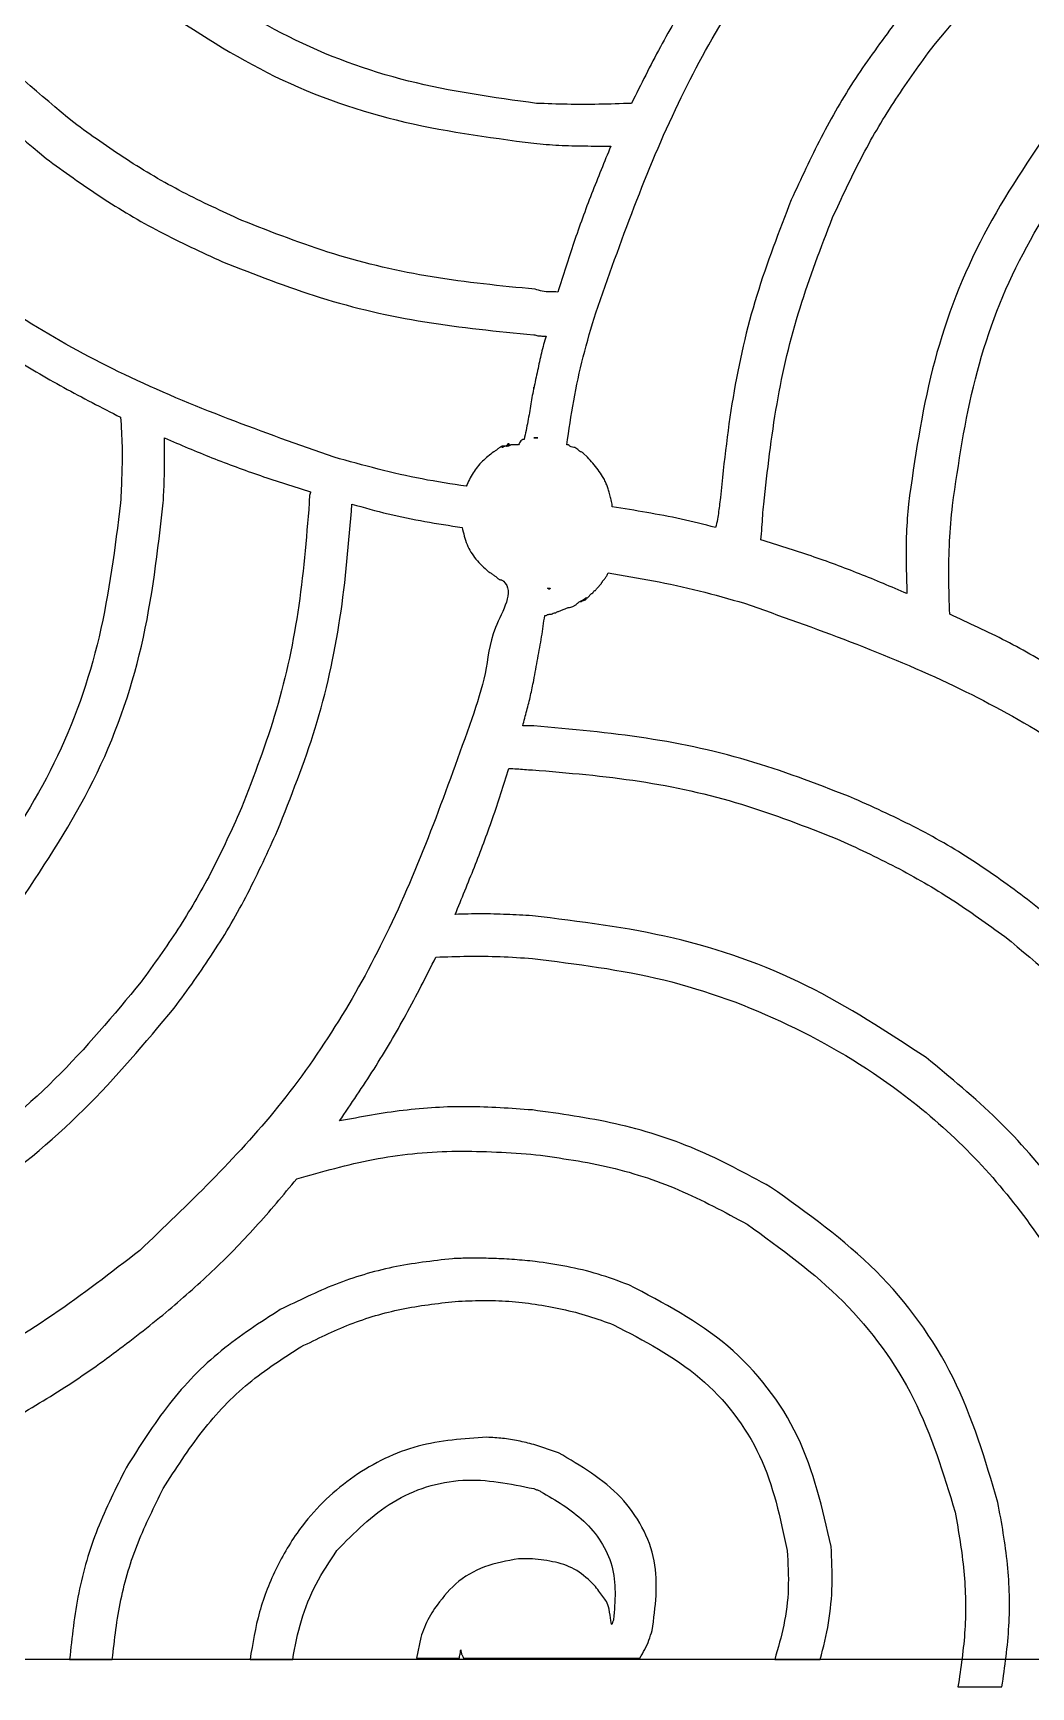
# Model space of a CAD drawing. Extents: x 0 to 371, y 0 to 260.
# Drawn here: x 132.62 to 151.79, y 0.13 to 31.91 of the extents above; entities that cross this region are included whole.
import ezdxf

# ---------------------------------------------------------------- set-up
doc = ezdxf.new("R2010")
doc.units = 0
doc.layers.add('Layer_1', color=7, linetype='CONTINUOUS')

msp = doc.modelspace()

# ---------------------------------------------------------------- linework, layer by layer
at = {"layer": 'Layer_1', "color": 7}
for points in [[(0.02646, 259.95312), (370.443122, 259.95312), (370.443122, 0.661457), (0.02646, 0.661457)], [(135.149371, 24.130001)], [(141.726749, 23.985306)], [(141.737084, 23.971354)], [(141.763955, 24.024065)], [(142.239895, 24.130001), (142.319476, 24.130001), (142.239895, 24.130001)], [(138.747601, 22.859795)], [(142.504478, 21.24594)], [(141.075625, 8.371273)], [(141.338658, 4.929623)]]:
    msp.add_lwpolyline(points, close=True, dxfattribs=at)
for points in [[(142.239895, 25.082398), (142.239895, 25.108753)], [(141.684373, 23.971354), (141.658018, 23.971354), (141.631663, 23.971354)], [(141.737084, 23.971354), (141.710728, 23.971354)], [(141.948957, 23.99771), (141.922601, 23.99771), (141.896246, 23.99771), (141.84302, 23.99771), (141.816665, 23.99771)], [(142.901353, 23.99771), (142.874998, 23.99771)], [(143.271873, 23.759481), (143.192292, 23.839063)], [(143.74833, 22.807085), (143.74833, 22.859795)], [(143.456875, 21.24594), (143.536457, 21.325521)], [(142.504478, 21.24594), (142.530833, 21.24594), (142.557705, 21.24594)], [(143.086871, 20.955001), (143.113226, 20.981356)], [(143.271873, 21.060938), (143.351455, 21.140003)], [(142.451768, 20.716773), (142.478123, 20.716773)], [(142.901353, 20.87542), (142.927708, 20.87542)], [(142.239895, 18.600107), (142.028538, 18.600107)], [(142.716351, 4.630416), (142.239895, 4.789063)], [(142.21354, 2.592815), (141.948957, 2.592815)], [(140.070518, 1.084896), (139.990937, 0.688021), (140.811042, 0.688021)], [(133.323643, 0.661666), (134.143748, 0.661666)], [(136.789582, 0.661666), (137.609687, 0.661666)], [(140.890623, 0.688021), (142.187185, 0.688021), (144.277496, 0.688021)], [(146.870103, 0.661666), (147.743435, 0.661666)], [(150.389268, 0.1325), (151.235728, 0.1325)]]:
    msp.add_lwpolyline(points, dxfattribs=at)
for points, knots in [([(143.43052, 26.537606), (143.912551, 27.898107), (144.845679, 30.531796), (146.98121, 34.050772), (148.883425, 35.868154), (149.806875, 36.75042)], [0, 0, 0, 0, 4.325799, 8.373986, 12.193383, 12.193383, 12.193383, 12.193383]), ([(149.860101, 31.591045), (150.392614, 32.231245), (151.466488, 33.522283), (153.448149, 35.130314), (154.933608, 35.961999), (155.680935, 36.380416)], [0, 0, 0, 0, 2.494116, 5.029675, 7.596818, 7.596818, 7.596818, 7.596818]), ([(133.402709, 30.189063), (132.763219, 30.726188), (131.476825, 31.806667), (129.863303, 33.78209), (129.032033, 35.26427), (128.613854, 36.009896)], [0, 0, 0, 0, 2.50184, 5.032695, 7.594725, 7.594725, 7.594725, 7.594725]), ([(127.846459, 35.613021), (128.285438, 34.825479), (129.156833, 33.262174), (130.855066, 31.19034), (132.204955, 30.060733), (132.873542, 29.501249)], [0, 0, 0, 0, 2.701851, 5.363294, 7.97507, 7.97507, 7.97507, 7.97507]), ([(145.917706, 33.655001), (145.699995, 33.330904), (145.260239, 32.67626), (144.657303, 31.643578), (144.299172, 30.923292), (144.118333, 30.559583)], [0, 0, 0, 0, 1.171139, 2.365585, 3.583923, 3.583923, 3.583923, 3.583923]), ([(142.293121, 30.559583), (141.467586, 30.673076), (139.828914, 30.898358), (137.48915, 31.75602), (136.121361, 32.652903), (135.44031, 33.099479)], [0, 0, 0, 0, 2.49587, 4.954257, 7.392288, 7.392288, 7.392288, 7.392288]), ([(134.884788, 32.517086), (135.613223, 32.031669), (137.075633, 31.057143), (139.592333, 30.141462), (141.352987, 29.909191), (142.239895, 29.792188)], [0, 0, 0, 0, 2.619823, 5.259568, 7.939077, 7.939077, 7.939077, 7.939077]), ([(149.172288, 32.093856), (148.915684, 31.746974), (148.398237, 31.04748), (147.741454, 29.908556), (147.372926, 29.108936), (147.187913, 28.707499)], [0, 0, 0, 0, 1.293676, 2.60872, 3.93451, 3.93451, 3.93451, 3.93451]), ([(147.981663, 28.363335), (148.157547, 28.74523), (148.50744, 29.50495), (149.136624, 30.585237), (149.619812, 31.256985), (149.860101, 31.591045)], [0, 0, 0, 0, 1.260923, 2.508409, 3.742495, 3.742495, 3.742495, 3.742495]), ([(144.118333, 30.559583), (143.909671, 30.55254), (143.498336, 30.538656), (142.889591, 30.538179), (142.490025, 30.552517), (142.293121, 30.559583)], [0, 0, 0, 0, 0.626322, 1.234665, 1.825724, 1.825724, 1.825724, 1.825724]), ([(136.630935, 28.310624), (136.248999, 28.486514), (135.489168, 28.836432), (134.408671, 29.465549), (133.736811, 29.948768), (133.402709, 30.189063)], [0, 0, 0, 0, 1.261043, 2.508744, 3.74294, 3.74294, 3.74294, 3.74294]), ([(138.403437, 23.759481), (137.042936, 24.241513), (134.409247, 25.17464), (130.890271, 27.310171), (129.072889, 29.212387), (128.190623, 30.135837)], [0, 0, 0, 0, 4.325799, 8.373986, 12.193383, 12.193383, 12.193383, 12.193383]), ([(152.16177, 30.083126), (151.683075, 29.369629), (150.719939, 27.934071), (149.808267, 25.46285), (149.56122, 23.731334), (149.436871, 22.859795)], [0, 0, 0, 0, 2.57145, 5.173763, 7.81106, 7.81106, 7.81106, 7.81106]), ([(142.239895, 29.792188), (142.401144, 29.777913), (142.727126, 29.749056), (143.221697, 29.739447), (143.554237, 29.739124), (143.721458, 29.738962)], [0, 0, 0, 0, 0.485499, 0.981492, 1.483198, 1.483198, 1.483198, 1.483198]), ([(143.721458, 29.738962), (143.596742, 29.433493), (143.346609, 28.820843), (143.002052, 27.887329), (142.803773, 27.252797), (142.704466, 26.934997)], [0, 0, 0, 0, 0.989832, 1.985211, 2.983944, 2.983944, 2.983944, 2.983944]), ([(150.283331, 22.83344), (150.402158, 23.649527), (150.637608, 25.266564), (151.482246, 27.575482), (152.378007, 28.914688), (152.823228, 29.580315)], [0, 0, 0, 0, 2.47089, 4.895949, 7.292382, 7.292382, 7.292382, 7.292382]), ([(132.873542, 29.501249), (133.219305, 29.249815), (133.919181, 28.740876), (135.050327, 28.071264), (135.854435, 27.70287), (136.260415, 27.516874)], [0, 0, 0, 0, 1.282194, 2.595352, 3.934408, 3.934408, 3.934408, 3.934408]), ([(147.187913, 28.707499), (146.952305, 28.099225), (146.474508, 26.865684), (146.024806, 24.897503), (145.883445, 23.545376), (145.81177, 22.859795)], [0, 0, 0, 0, 1.955124, 3.964862, 6.031996, 6.031996, 6.031996, 6.031996]), ([(142.26625, 26.987708), (141.604866, 27.052356), (140.299099, 27.17999), (138.402347, 27.617488), (137.215058, 28.082062), (136.630935, 28.310624)], [0, 0, 0, 0, 1.992577, 3.933933, 5.813998, 5.813998, 5.813998, 5.813998]), ([(146.658746, 22.859795), (146.730463, 23.503917), (146.872177, 24.776716), (147.310847, 26.626763), (147.760255, 27.790167), (147.981663, 28.363335)], [0, 0, 0, 0, 1.943386, 3.84017, 5.682105, 5.682105, 5.682105, 5.682105]), ([(136.260415, 27.516874), (136.881703, 27.272401), (138.143479, 26.7759), (140.156856, 26.312876), (141.540831, 26.180992), (142.239895, 26.114376)], [0, 0, 0, 0, 2.001114, 4.064071, 6.169655, 6.169655, 6.169655, 6.169655]), ([(142.704466, 26.934997), (142.653272, 26.935225), (142.552592, 26.935672), (142.404054, 26.94505), (142.311412, 26.973728), (142.26625, 26.987708)], [0, 0, 0, 0, 0.153737, 0.302345, 0.4437, 0.4437, 0.4437, 0.4437]), ([(131.180621, 26.37896), (131.506508, 26.153997), (132.165041, 25.699406), (133.211954, 25.088144), (133.936828, 24.715039), (134.302395, 24.526876)], [0, 0, 0, 0, 1.187646, 2.399927, 3.63333, 3.63333, 3.63333, 3.63333]), ([(142.874998, 23.99771), (142.915668, 24.280496), (142.997469, 24.849277), (143.183671, 25.697786), (143.347834, 26.256296), (143.43052, 26.537606)], [0, 0, 0, 0, 0.856909, 1.723537, 2.60302, 2.60302, 2.60302, 2.60302]), ([(142.239895, 26.114376), (142.266203, 26.107269), (142.318227, 26.093215), (142.398661, 26.088168), (142.45167, 26.08807), (142.478123, 26.088021)], [0, 0, 0, 0, 0.081549, 0.161265, 0.240673, 0.240673, 0.240673, 0.240673]), ([(142.478123, 26.088021), (142.446078, 25.97997), (142.381303, 25.761566), (142.314032, 25.42331), (142.264742, 25.196654), (142.239895, 25.082398)], [0, 0, 0, 0, 0.337921, 0.683047, 1.033869, 1.033869, 1.033869, 1.033869]), ([(142.239895, 25.108753), (142.222055, 25.00032), (142.185698, 24.779338), (142.128345, 24.443418), (142.079567, 24.21778), (142.054893, 24.103646)], [0, 0, 0, 0, 0.329686, 0.671879, 1.022149, 1.022149, 1.022149, 1.022149]), ([(134.302395, 24.526876), (134.314942, 24.342091), (134.339885, 23.974739), (134.328539, 23.427182), (134.311049, 23.065592), (134.302395, 22.886666)], [0, 0, 0, 0, 0.55537, 1.104068, 1.641535, 1.641535, 1.641535, 1.641535]), ([(135.1225, 22.886666), (135.129656, 23.021521), (135.144166, 23.295007), (135.149075, 23.709668), (135.149272, 23.989238), (135.149371, 24.130001)], [0, 0, 0, 0, 0.405094, 0.821528, 1.24383, 1.24383, 1.24383, 1.24383]), ([(135.149371, 24.130001), (135.451459, 24.001062), (136.058389, 23.742009), (136.994023, 23.396764), (137.632177, 23.198142), (137.953851, 23.098023)], [0, 0, 0, 0, 0.985276, 1.979536, 2.990115, 2.990115, 2.990115, 2.990115]), ([(141.4725, 23.865418), (141.396672, 23.807271), (141.244829, 23.690835), (141.065163, 23.46334), (140.983901, 23.29033), (140.943334, 23.20396)], [0, 0, 0, 0, 0.285942, 0.572589, 0.85835, 0.85835, 0.85835, 0.85835]), ([(141.631663, 23.971354), (141.613699, 23.960663), (141.576796, 23.938698), (141.527367, 23.898074), (141.490464, 23.87611), (141.4725, 23.865418)], [0, 0, 0, 0, 0.062637, 0.128679, 0.191316, 0.191316, 0.191316, 0.191316]), ([(141.710728, 23.971354), (141.712982, 23.97354), (141.716801, 23.977245), (141.721697, 23.981315), (141.731866, 23.988997), (141.710072, 23.976725), (141.699563, 23.973101), (141.682115, 23.971506), (141.663538, 23.966509), (141.653818, 23.951043), (141.624288, 23.937412), (141.638584, 23.968539), (141.660508, 23.970813), (141.675886, 23.971162), (141.684373, 23.971354)], [0, 0, 0, 0, 0.009186, 0.015566, 0.021257, 0.036896, 0.051952, 0.066217, 0.086922, 0.105538, 0.126243, 0.146399, 0.167054, 0.192496, 0.192496, 0.192496, 0.192496]), ([(141.726749, 23.985306), (141.731019, 23.987344), (141.739399, 23.991343), (141.749338, 23.99631), (141.772128, 23.99825), (141.747501, 23.997266), (141.737003, 23.993098), (141.730209, 23.987935), (141.726749, 23.985306)], [0, 0, 0, 0, 0.013753, 0.026991, 0.039525, 0.055051, 0.067161, 0.079725, 0.079725, 0.079725, 0.079725]), ([(141.763955, 24.024065), (141.756875, 24.022714), (141.744639, 24.020379), (141.738958, 24.007601), (141.734487, 23.992283), (141.754893, 23.996203), (141.765831, 24.007056), (141.764697, 24.017333), (141.763955, 24.024065)], [0, 0, 0, 0, 0.019933, 0.034454, 0.041373, 0.060123, 0.069931, 0.088554, 0.088554, 0.088554, 0.088554]), ([(141.737084, 23.971354), (141.741273, 23.971755), (141.749887, 23.972577), (141.761989, 23.978025), (141.772304, 23.981766), (141.778971, 23.987561), (141.783894, 23.99171), (141.797273, 24.001848), (141.76895, 23.99766), (141.753978, 23.988955), (141.743656, 23.978201), (141.737084, 23.971354)], [0, 0, 0, 0, 0.012533, 0.025772, 0.039525, 0.045216, 0.051596, 0.060782, 0.080484, 0.095934, 0.123006, 0.123006, 0.123006, 0.123006]), ([(141.816665, 23.99771), (141.811899, 23.997259), (141.802102, 23.996334), (141.788267, 23.990324), (141.774711, 23.98506), (141.764596, 23.975844), (141.751489, 23.971724), (141.742266, 23.971487), (141.737084, 23.971354)], [0, 0, 0, 0, 0.014265, 0.029321, 0.04496, 0.057524, 0.069633, 0.08516, 0.08516, 0.08516, 0.08516]), ([(142.054893, 24.103646), (142.045403, 24.103201), (142.021127, 24.102063), (141.981706, 24.061473), (141.962075, 24.023252), (141.948957, 23.99771)], [0, 0, 0, 0, 0.027747, 0.070979, 0.15807, 0.15807, 0.15807, 0.15807]), ([(143.033645, 23.944999), (143.016158, 23.946701), (142.982018, 23.950024), (142.936489, 23.969199), (142.912432, 23.98872), (142.901353, 23.99771)], [0, 0, 0, 0, 0.052517, 0.102532, 0.145226, 0.145226, 0.145226, 0.145226]), ([(143.192292, 23.839063), (143.189723, 23.841354), (143.181383, 23.848791), (143.165048, 23.861281), (143.132531, 23.863106), (143.106667, 23.895881), (143.067355, 23.916136), (143.044476, 23.935726), (143.033645, 23.944999)], [0, 0, 0, 0, 0.010359, 0.033624, 0.059951, 0.102551, 0.149939, 0.192539, 0.192539, 0.192539, 0.192539]), ([(140.943334, 23.20396), (140.660428, 23.246249), (140.091296, 23.331323), (139.245824, 23.528418), (138.68514, 23.682211), (138.403437, 23.759481)], [0, 0, 0, 0, 0.857836, 1.725739, 2.602112, 2.602112, 2.602112, 2.602112]), ([(143.74833, 22.859795), (143.739561, 22.894799), (143.722477, 22.962999), (143.696879, 23.060428), (143.670011, 23.149087), (143.641741, 23.231366), (143.609211, 23.312308), (143.551796, 23.408275), (143.477068, 23.522153), (143.379665, 23.646139), (143.30741, 23.722114), (143.271873, 23.759481)], [0, 0, 0, 0, 0.108257, 0.210924, 0.302181, 0.386073, 0.471993, 0.563195, 0.720838, 0.880624, 1.035273, 1.035273, 1.035273, 1.035273]), ([(134.302395, 22.886666), (134.195473, 22.021914), (133.982864, 20.302401), (133.11896, 17.837075), (132.177845, 16.402944), (131.709788, 15.68969)], [0, 0, 0, 0, 2.61027, 5.190383, 7.743212, 7.743212, 7.743212, 7.743212]), ([(132.371246, 15.213749), (132.872614, 15.972693), (133.880334, 17.498126), (134.809598, 20.126069), (135.017747, 21.96247), (135.1225, 22.886666)], [0, 0, 0, 0, 2.72216, 5.471392, 8.25676, 8.25676, 8.25676, 8.25676]), ([(137.927496, 22.886666), (137.869987, 22.183771), (137.756641, 20.798417), (137.313088, 18.7829), (136.820397, 17.52586), (136.577709, 16.90667)], [0, 0, 0, 0, 2.114592, 4.167705, 6.160756, 6.160756, 6.160756, 6.160756]), ([(137.953851, 23.098023), (137.946779, 23.074052), (137.933386, 23.028658), (137.927372, 22.957212), (137.927454, 22.910804), (137.927496, 22.886666)], [0, 0, 0, 0, 0.074783, 0.141618, 0.214059, 0.214059, 0.214059, 0.214059]), ([(137.318748, 16.589376), (137.577415, 17.239047), (138.102827, 18.558679), (138.570074, 20.67359), (138.688002, 22.125848), (138.747601, 22.859795)], [0, 0, 0, 0, 2.095445, 4.256339, 6.464269, 6.464269, 6.464269, 6.464269]), ([(138.747601, 22.859795), (138.978764, 22.794382), (139.441707, 22.663381), (140.150232, 22.521678), (140.626207, 22.447373), (140.864268, 22.41021)], [0, 0, 0, 0, 0.720478, 1.442882, 2.165737, 2.165737, 2.165737, 2.165737]), ([(145.732705, 22.41021), (145.512808, 22.466745), (145.075439, 22.579192), (144.411131, 22.700481), (143.968925, 22.771605), (143.74833, 22.807085)], [0, 0, 0, 0, 0.680934, 1.354363, 2.024705, 2.024705, 2.024705, 2.024705]), ([(145.81177, 22.859795), (145.804501, 22.813178), (145.789367, 22.716127), (145.774702, 22.564125), (145.74697, 22.462492), (145.732705, 22.41021)], [0, 0, 0, 0, 0.14157, 0.294729, 0.456991, 0.456991, 0.456991, 0.456991]), ([(146.60552, 22.171981), (146.612731, 22.250974), (146.626963, 22.406866), (146.636687, 22.636725), (146.651516, 22.786685), (146.658746, 22.859795)], [0, 0, 0, 0, 0.237934, 0.469565, 0.689925, 0.689925, 0.689925, 0.689925]), ([(149.436871, 22.859795), (149.422645, 22.674038), (149.393921, 22.298993), (149.389371, 21.724835), (149.403031, 21.33758), (149.41, 21.140003)], [0, 0, 0, 0, 0.558769, 1.128157, 1.721251, 1.721251, 1.721251, 1.721251]), ([(150.230621, 20.743128), (150.223674, 20.978599), (150.209897, 21.445615), (150.219323, 22.143782), (150.262035, 22.603981), (150.283331, 22.83344)], [0, 0, 0, 0, 0.706737, 1.401697, 2.092798, 2.092798, 2.092798, 2.092798]), ([(140.864268, 22.41021), (140.890204, 22.299742), (140.941537, 22.081101), (141.119907, 21.789293), (141.284458, 21.639141), (141.36708, 21.563749)], [0, 0, 0, 0, 0.338897, 0.670753, 1.005416, 1.005416, 1.005416, 1.005416]), ([(149.41, 21.140003), (149.107912, 21.268942), (148.500983, 21.527996), (147.565348, 21.87324), (146.927194, 22.071862), (146.60552, 22.171981)], [0, 0, 0, 0, 0.985276, 1.979536, 2.990115, 2.990115, 2.990115, 2.990115]), ([(141.36708, 21.563749), (141.38508, 21.553158), (141.422038, 21.531412), (141.470021, 21.489237), (141.521205, 21.465733), (141.550513, 21.432666), (141.575781, 21.411097), (141.604397, 21.404416), (141.630116, 21.399859), (141.646908, 21.387993), (141.8831, 21.182099), (141.390986, 20.440932), (141.349518, 19.611599), (141.149687, 19.026445), (141.04927, 18.732398)], [0, 0, 0, 0, 0.062524, 0.128366, 0.19089, 0.227619, 0.260516, 0.288057, 0.314513, 0.337986, 0.348446, 1.253042, 2.155253, 3.066576, 3.066576, 3.066576, 3.066576]), ([(143.536457, 21.325521), (143.537897, 21.332542), (143.540632, 21.345874), (143.558636, 21.357878), (143.561371, 21.371211), (143.562812, 21.378231)], [0, 0, 0, 0, 0.020705, 0.03932, 0.060025, 0.060025, 0.060025, 0.060025]), ([(143.562812, 21.378231), (143.578473, 21.395381), (143.608219, 21.427953), (143.641552, 21.482782), (143.659829, 21.519136), (143.668748, 21.536878)], [0, 0, 0, 0, 0.06951, 0.132027, 0.191623, 0.191623, 0.191623, 0.191623]), ([(143.668748, 21.536878), (143.960246, 21.489118), (144.545853, 21.393171), (145.421107, 21.202295), (145.997984, 21.037776), (146.288226, 20.955001)], [0, 0, 0, 0, 0.886088, 1.780116, 2.6854, 2.6854, 2.6854, 2.6854]), ([(142.557705, 21.24594), (142.556112, 21.238716), (142.552893, 21.224114), (142.524075, 21.227481), (142.511913, 21.238937), (142.504478, 21.24594)], [0, 0, 0, 0, 0.019335, 0.039083, 0.070137, 0.070137, 0.070137, 0.070137]), ([(143.113226, 20.981356), (143.131247, 20.990736), (143.165698, 21.008667), (143.202757, 21.025314), (143.263113, 21.076848), (143.211482, 21.027984), (143.190911, 21.010161), (143.116366, 20.967222), (143.178282, 21.00625), (143.208332, 21.013462), (143.248043, 21.025405), (143.248423, 21.053811), (143.262615, 21.059995), (143.269608, 21.060707), (143.271873, 21.060938)], [0, 0, 0, 0, 0.058312, 0.111478, 0.154828, 0.193001, 0.235647, 0.287966, 0.326684, 0.36831, 0.407028, 0.426836, 0.441238, 0.448137, 0.448137, 0.448137, 0.448137]), ([(143.351455, 21.140003), (143.358562, 21.141917), (143.373754, 21.146006), (143.385879, 21.170084), (143.398188, 21.195187), (143.427094, 21.198144), (143.437639, 21.224277), (143.449859, 21.238039), (143.456875, 21.24594)], [0, 0, 0, 0, 0.021089, 0.045078, 0.077253, 0.098292, 0.122077, 0.154147, 0.154147, 0.154147, 0.154147]), ([(142.028538, 18.600107), (142.054909, 18.697063), (142.107526, 18.890511), (142.181399, 19.180939), (142.249459, 19.516486), (142.318054, 19.893451), (142.392625, 20.307302), (142.432267, 20.581763), (142.451768, 20.716773)], [0, 0, 0, 0, 0.301446, 0.601446, 0.898797, 1.328322, 1.750981, 2.160185, 2.160185, 2.160185, 2.160185]), ([(142.478123, 20.716773), (142.486853, 20.7239), (142.504547, 20.738344), (142.542872, 20.743345), (142.569109, 20.743207), (142.58406, 20.743128)], [0, 0, 0, 0, 0.033166, 0.067222, 0.112336, 0.112336, 0.112336, 0.112336]), ([(142.58406, 20.743128), (142.592491, 20.749982), (142.608023, 20.762606), (142.635739, 20.771841), (142.659819, 20.764737), (142.673926, 20.780479), (142.691069, 20.791525), (142.72973, 20.797378), (142.776796, 20.825827), (142.840435, 20.847237), (142.881587, 20.866275), (142.901353, 20.87542)], [0, 0, 0, 0, 0.032349, 0.059589, 0.085989, 0.096449, 0.119922, 0.146379, 0.211667, 0.282306, 0.347595, 0.347595, 0.347595, 0.347595]), ([(142.927708, 20.87542), (142.94341, 20.876958), (142.974152, 20.879968), (143.016269, 20.904686), (143.044655, 20.920239), (143.06, 20.928646)], [0, 0, 0, 0, 0.046733, 0.091501, 0.144175, 0.144175, 0.144175, 0.144175]), ([(143.06, 20.928646), (143.0613, 20.935581), (143.063556, 20.947622), (143.077411, 20.954091), (143.084552, 20.954778), (143.086871, 20.955001)], [0, 0, 0, 0, 0.019854, 0.034475, 0.041507, 0.041507, 0.041507, 0.041507]), ([(146.288226, 20.955001), (147.648727, 20.47297), (150.282416, 19.539842), (153.801392, 17.404312), (155.618774, 15.502096), (156.50104, 14.578646)], [0, 0, 0, 0, 4.325799, 8.373986, 12.193383, 12.193383, 12.193383, 12.193383]), ([(153.32604, 18.996982), (153.002196, 19.214378), (152.349665, 19.652423), (151.319293, 20.244277), (150.594955, 20.576183), (150.230621, 20.743128)], [0, 0, 0, 0, 1.17002, 2.35754, 3.559347, 3.559347, 3.559347, 3.559347]), ([(141.04927, 18.732398), (140.567239, 17.371898), (139.634111, 14.738208), (137.49858, 11.219233), (135.596365, 9.401851), (134.672915, 8.519585)], [0, 0, 0, 0, 4.325799, 8.373986, 12.193383, 12.193383, 12.193383, 12.193383]), ([(148.404893, 17.198124), (147.765958, 17.44801), (146.468138, 17.955583), (144.389413, 18.407332), (142.962606, 18.535292), (142.239895, 18.600107)], [0, 0, 0, 0, 2.055815, 4.175822, 6.351875, 6.351875, 6.351875, 6.351875]), ([(140.731976, 14.975521), (140.855644, 15.278152), (141.104932, 15.888197), (141.460378, 16.819607), (141.662224, 17.458166), (141.763955, 17.780001)], [0, 0, 0, 0, 0.980809, 1.977119, 2.989509, 2.989509, 2.989509, 2.989509]), ([(141.763955, 17.780001), (141.814614, 17.778436), (141.91409, 17.775363), (142.063405, 17.758284), (142.162881, 17.755211), (142.21354, 17.753646)], [0, 0, 0, 0, 0.151991, 0.298453, 0.450443, 0.450443, 0.450443, 0.450443]), ([(142.21354, 17.753646), (142.901022, 17.696057), (144.257235, 17.582449), (146.227216, 17.146236), (147.456694, 16.666447), (148.060728, 16.43073)], [0, 0, 0, 0, 2.068543, 4.080667, 6.023912, 6.023912, 6.023912, 6.023912]), ([(151.79125, 15.213749), (151.446283, 15.47021), (150.750707, 15.987325), (149.61402, 16.648896), (148.810611, 17.013833), (148.404893, 17.198124)], [0, 0, 0, 0, 1.288889, 2.598854, 3.935257, 3.935257, 3.935257, 3.935257]), ([(136.577709, 16.90667), (136.401825, 16.524775), (136.051931, 15.765055), (135.422748, 14.684767), (134.93956, 14.01302), (134.69927, 13.67896)], [0, 0, 0, 0, 1.260923, 2.508409, 3.742495, 3.742495, 3.742495, 3.742495]), ([(135.334373, 13.176148), (135.590472, 13.527655), (136.105007, 14.233876), (136.768489, 15.377731), (137.134348, 16.183337), (137.318748, 16.589376)], [0, 0, 0, 0, 1.304167, 2.620229, 3.957614, 3.957614, 3.957614, 3.957614]), ([(148.060728, 16.43073), (148.442664, 16.25484), (149.202495, 15.904921), (150.282992, 15.275805), (150.954852, 14.792586), (151.288954, 14.552291)], [0, 0, 0, 0, 1.261043, 2.508744, 3.74294, 3.74294, 3.74294, 3.74294]), ([(142.21354, 14.949166), (142.048304, 14.957836), (141.719943, 14.975065), (141.225831, 14.991828), (140.897245, 14.980978), (140.731976, 14.975521)], [0, 0, 0, 0, 0.496426, 0.986509, 1.482449, 1.482449, 1.482449, 1.482449]), ([(149.78052, 12.223751), (149.030265, 12.716484), (147.52206, 13.707003), (144.930598, 14.618958), (143.122414, 14.838709), (142.21354, 14.949166)], [0, 0, 0, 0, 2.686076, 5.3997, 8.142182, 8.142182, 8.142182, 8.142182]), ([(158.300413, 0.158855), (158.346469, 1.211251), (158.437533, 3.292111), (157.934524, 6.328314), (156.93571, 9.075576), (155.487513, 11.442267), (153.814732, 13.526988), (152.461487, 14.655044), (151.79125, 15.213749)], [0, 0, 0, 0, 3.15348, 6.235243, 9.163823, 11.865788, 14.527423, 17.139288, 17.139288, 17.139288, 17.139288]), ([(151.288954, 14.552291), (151.929118, 14.019784), (153.220069, 12.945933), (154.827835, 10.964196), (155.659431, 9.478777), (156.07781, 8.731458)], [0, 0, 0, 0, 2.494016, 5.029417, 7.596492, 7.596492, 7.596492, 7.596492]), ([(138.509373, 11.006771), (138.733811, 11.33728), (139.18549, 12.002425), (139.803527, 13.054233), (140.173898, 13.785234), (140.361457, 14.155416)], [0, 0, 0, 0, 1.19833, 2.411627, 3.656413, 3.656413, 3.656413, 3.656413]), ([(140.361457, 14.155416), (140.566551, 14.162366), (140.978638, 14.176331), (141.596814, 14.171251), (142.008502, 14.142743), (142.21354, 14.128545)], [0, 0, 0, 0, 0.615624, 1.236945, 1.853419, 1.853419, 1.853419, 1.853419]), ([(142.21354, 14.128545), (143.062264, 14.023246), (144.751589, 13.813656), (147.150896, 12.928992), (149.094832, 11.774575), (150.580565, 10.486436), (151.682045, 9.209848), (152.54546, 7.870854), (153.19299, 6.510412), (153.658281, 5.160848), (153.842252, 4.226869), (153.934788, 3.757085)], [0, 0, 0, 0, 2.558717, 5.092941, 7.60668, 9.301016, 10.970622, 12.648611, 14.064362, 15.482371, 16.917454, 16.917454, 16.917454, 16.917454]), ([(134.69927, 13.67896), (134.166763, 13.038796), (133.092912, 11.747846), (131.111175, 10.140079), (129.625756, 9.308483), (128.878437, 8.890105)], [0, 0, 0, 0, 2.494016, 5.029417, 7.596492, 7.596492, 7.596492, 7.596492]), ([(129.222602, 8.149065), (130.010143, 8.588045), (131.573449, 9.459439), (133.645283, 11.157672), (134.77489, 12.507561), (135.334373, 13.176148)], [0, 0, 0, 0, 2.701851, 5.363294, 7.97507, 7.97507, 7.97507, 7.97507]), ([(153.299685, 8.17542), (152.98834, 8.688016), (152.366753, 9.711395), (151.173283, 11.07387), (150.246556, 11.838987), (149.78052, 12.223751)], [0, 0, 0, 0, 1.797007, 3.587655, 5.399073, 5.399073, 5.399073, 5.399073]), ([(142.21354, 11.218128), (141.799625, 11.248245), (140.973576, 11.308348), (139.729628, 11.233898), (138.916413, 11.082534), (138.509373, 11.006771)], [0, 0, 0, 0, 1.244147, 2.482945, 3.724377, 3.724377, 3.724377, 3.724377]), ([(146.791038, 9.736565), (146.318542, 9.994301), (145.372449, 10.510373), (143.818306, 10.995993), (142.748985, 11.144011), (142.21354, 11.218128)], [0, 0, 0, 0, 1.611896, 3.227549, 4.84795, 4.84795, 4.84795, 4.84795]), ([(137.689268, 9.895212), (138.174741, 10.032879), (139.148663, 10.309057), (140.668347, 10.466678), (141.681074, 10.403327), (142.187185, 10.371668)], [0, 0, 0, 0, 1.512074, 3.033414, 4.553238, 4.553238, 4.553238, 4.553238]), ([(142.187185, 10.371668), (142.670318, 10.306399), (143.637946, 10.175678), (145.045186, 9.723936), (145.908087, 9.256748), (146.340937, 9.022396)], [0, 0, 0, 0, 1.460968, 2.926058, 4.400683, 4.400683, 4.400683, 4.400683]), ([(135.175726, 7.32896), (135.473186, 7.58578), (136.073897, 8.104421), (136.911534, 8.965156), (137.428885, 9.583832), (137.689268, 9.895212)], [0, 0, 0, 0, 1.178583, 2.380117, 3.597619, 3.597619, 3.597619, 3.597619]), ([(151.156663, 3.677504), (150.914594, 4.494621), (150.432254, 6.122785), (148.892238, 8.23946), (147.497526, 9.233192), (146.791038, 9.736565)], [0, 0, 0, 0, 2.544261, 5.069616, 7.661989, 7.661989, 7.661989, 7.661989]), ([(146.340937, 9.022396), (146.982666, 8.558725), (148.250077, 7.642978), (149.656273, 5.715566), (150.109129, 4.234579), (150.336042, 3.492502)], [0, 0, 0, 0, 2.366487, 4.673792, 6.990994, 6.990994, 6.990994, 6.990994]), ([(134.672915, 8.519585), (134.122072, 8.094172), (133.016077, 7.240021), (131.197351, 6.154557), (129.902452, 5.58122), (129.248957, 5.291875)], [0, 0, 0, 0, 2.086879, 4.19008, 6.332929, 6.332929, 6.332929, 6.332929]), ([(140.67875, 8.360938), (140.294884, 8.317182), (139.528715, 8.229848), (138.413243, 7.892438), (137.719696, 7.552405), (137.371459, 7.38167)], [0, 0, 0, 0, 1.157468, 2.310219, 3.472746, 3.472746, 3.472746, 3.472746]), ([(141.075625, 8.371273), (141.031526, 8.370941), (140.943316, 8.370278), (140.811002, 8.366893), (140.722842, 8.362923), (140.67875, 8.360938)], [0, 0, 0, 0, 0.132299, 0.264635, 0.397042, 0.397042, 0.397042, 0.397042]), ([(142.26625, 8.307712), (142.134024, 8.319936), (141.869862, 8.344358), (141.472771, 8.367325), (141.207946, 8.369957), (141.075625, 8.371273)], [0, 0, 0, 0, 0.398362, 0.79585, 1.192789, 1.192789, 1.192789, 1.192789]), ([(144.065623, 7.858127), (143.870264, 7.930471), (143.481197, 8.074549), (142.876431, 8.217125), (142.469248, 8.277575), (142.26625, 8.307712)], [0, 0, 0, 0, 0.624497, 1.243715, 1.85933, 1.85933, 1.85933, 1.85933]), ([(147.954792, 2.831043), (147.789276, 3.555492), (147.460002, 4.996694), (146.049219, 6.820761), (144.731731, 7.509771), (144.065623, 7.858127)], [0, 0, 0, 0, 2.212244, 4.400991, 6.639219, 6.639219, 6.639219, 6.639219]), ([(131.974371, 5.132712), (132.349817, 5.351323), (133.099359, 5.78776), (134.170189, 6.520399), (134.841644, 7.060322), (135.175726, 7.32896)], [0, 0, 0, 0, 1.303127, 2.60157, 3.887345, 3.887345, 3.887345, 3.887345]), ([(137.371459, 7.38167), (136.983114, 7.13288), (136.192589, 6.626437), (135.188652, 5.583205), (134.671735, 4.758966), (134.408332, 4.338962)], [0, 0, 0, 0, 1.380369, 2.809918, 4.295238, 4.295238, 4.295238, 4.295238]), ([(137.768334, 6.667502), (138.07934, 6.82068), (138.698102, 7.125435), (139.699151, 7.421286), (140.385965, 7.500783), (140.731976, 7.540833)], [0, 0, 0, 0, 1.038912, 2.066965, 3.110732, 3.110732, 3.110732, 3.110732]), ([(140.731976, 7.540833), (140.905657, 7.547755), (141.249063, 7.56144), (141.762393, 7.55173), (142.09863, 7.508939), (142.26625, 7.487607)], [0, 0, 0, 0, 0.52148, 1.031088, 1.537686, 1.537686, 1.537686, 1.537686]), ([(142.26625, 7.487607), (142.440223, 7.457787), (142.785071, 7.398677), (143.289874, 7.26646), (143.613781, 7.149054), (143.774685, 7.090732)], [0, 0, 0, 0, 0.529393, 1.04936, 1.562634, 1.562634, 1.562634, 1.562634]), ([(143.774685, 7.090732), (144.355535, 6.788862), (145.497878, 6.195181), (146.716213, 4.617978), (146.977398, 3.374715), (147.108331, 2.751462)], [0, 0, 0, 0, 1.9493, 3.833641, 5.727841, 5.727841, 5.727841, 5.727841]), ([(135.1225, 3.942087), (135.362736, 4.319213), (135.831671, 5.055353), (136.720213, 5.99619), (137.423844, 6.446859), (137.768334, 6.667502)], [0, 0, 0, 0, 1.340314, 2.616257, 3.840153, 3.840153, 3.840153, 3.840153]), ([(141.338658, 4.929623), (140.891802, 4.900429), (139.990255, 4.841529), (138.745537, 4.227688), (137.845321, 3.377787), (137.288591, 2.449387), (136.940824, 1.581712), (136.840034, 0.968581), (136.789582, 0.661666)], [0, 0, 0, 0, 1.332637, 2.688641, 4.064217, 4.989741, 5.918315, 6.849011, 6.849011, 6.849011, 6.849011]), ([(142.239895, 4.789063), (142.141681, 4.814621), (141.945194, 4.865753), (141.643329, 4.912208), (141.440308, 4.923813), (141.338658, 4.929623)], [0, 0, 0, 0, 0.304327, 0.608842, 0.914194, 0.914194, 0.914194, 0.914194]), ([(144.515208, 1.217188), (144.576865, 1.668175), (144.701816, 2.582138), (143.971201, 3.895574), (143.144283, 4.379819), (142.716351, 4.630416)], [0, 0, 0, 0, 1.338219, 2.712015, 4.185475, 4.185475, 4.185475, 4.185475]), ([(134.408332, 4.338962), (134.21462, 3.953805), (133.828644, 3.186367), (133.459951, 1.942671), (133.369156, 1.089388), (133.323643, 0.661666)], [0, 0, 0, 0, 1.291878, 2.574107, 3.862849, 3.862849, 3.862849, 3.862849]), ([(134.143748, 0.661666), (134.187422, 1.045154), (134.274374, 1.808661), (134.609596, 2.916416), (134.951555, 3.600242), (135.1225, 3.942087)], [0, 0, 0, 0, 1.156373, 2.302292, 3.447757, 3.447757, 3.447757, 3.447757]), ([(138.456663, 2.751462), (138.793015, 3.093836), (139.460242, 3.773008), (140.870124, 4.225213), (141.786747, 4.035751), (142.239895, 3.942087)], [0, 0, 0, 0, 1.427091, 2.83094, 4.203511, 4.203511, 4.203511, 4.203511]), ([(142.239895, 3.942087), (142.256954, 3.934901), (142.288778, 3.921496), (142.336385, 3.912653), (142.361057, 3.896613), (142.372187, 3.889377)], [0, 0, 0, 0, 0.055493, 0.103521, 0.142997, 0.142997, 0.142997, 0.142997]), ([(142.372187, 3.889377), (142.662913, 3.71955), (143.245685, 3.379127), (143.858804, 2.476914), (143.802913, 1.780356), (143.774685, 1.428545)], [0, 0, 0, 0, 1.007196, 2.018965, 3.051465, 3.051465, 3.051465, 3.051465]), ([(151.235728, 0.1325), (151.290504, 0.522196), (151.400266, 1.303077), (151.372261, 2.49879), (151.228929, 3.282411), (151.156663, 3.677504)], [0, 0, 0, 0, 1.179351, 2.363211, 3.567068, 3.567068, 3.567068, 3.567068]), ([(150.336042, 3.492502), (150.40118, 3.115197), (150.530107, 2.36841), (150.554382, 1.235232), (150.444049, 0.498359), (150.389268, 0.1325)], [0, 0, 0, 0, 1.14786, 2.271923, 3.380371, 3.380371, 3.380371, 3.380371]), ([(137.609687, 0.661666), (137.656939, 0.912955), (137.750828, 1.41226), (138.038331, 2.121885), (138.317335, 2.541777), (138.456663, 2.751462)], [0, 0, 0, 0, 0.76594, 1.521905, 2.27599, 2.27599, 2.27599, 2.27599]), ([(141.948957, 2.592815), (141.727322, 2.555321), (141.293008, 2.481848), (140.717366, 2.145394), (140.461015, 1.806751), (140.335101, 1.640418)], [0, 0, 0, 0, 0.671226, 1.315329, 1.937089, 1.937089, 1.937089, 1.937089]), ([(143.404165, 2.090004), (143.297052, 2.19084), (143.082466, 2.392852), (142.656354, 2.545644), (142.362247, 2.576974), (142.21354, 2.592815)], [0, 0, 0, 0, 0.437287, 0.876048, 1.324793, 1.324793, 1.324793, 1.324793]), ([(147.108331, 2.751462), (147.12278, 2.508117), (147.151189, 2.029628), (147.063118, 1.324416), (146.933702, 0.880042), (146.870103, 0.661666)], [0, 0, 0, 0, 0.730236, 1.435869, 2.117698, 2.117698, 2.117698, 2.117698]), ([(147.743435, 0.661666), (147.803584, 0.894908), (147.924583, 1.364106), (147.986151, 2.095466), (147.965287, 2.584858), (147.954792, 2.831043)], [0, 0, 0, 0, 0.721646, 1.451695, 2.190683, 2.190683, 2.190683, 2.190683]), ([(143.774685, 1.428545), (143.772949, 1.419492), (143.769354, 1.400734), (143.753669, 1.377899), (143.732006, 1.252295), (143.703877, 1.700301), (143.576661, 1.856766), (143.461972, 2.011841), (143.404165, 2.090004)], [0, 0, 0, 0, 0.027249, 0.056458, 0.083707, 0.364459, 0.636538, 0.913045, 0.913045, 0.913045, 0.913045]), ([(140.335101, 1.640418), (140.299511, 1.583183), (140.226582, 1.465901), (140.136037, 1.280395), (140.092037, 1.149105), (140.070518, 1.084896)], [0, 0, 0, 0, 0.202151, 0.414237, 0.617239, 0.617239, 0.617239, 0.617239]), ([(144.277496, 0.688021), (144.311074, 0.742853), (144.37865, 0.853202), (144.456807, 1.031551), (144.49577, 1.155401), (144.515208, 1.217188)], [0, 0, 0, 0, 0.192725, 0.387859, 0.582122, 0.582122, 0.582122, 0.582122]), ([(140.811042, 0.688021), (140.812732, 0.706451), (140.816146, 0.743685), (140.832821, 0.784703), (140.837855, 0.877371), (140.843326, 0.783541), (140.864967, 0.742162), (140.881956, 0.706311), (140.890623, 0.688021)], [0, 0, 0, 0, 0.053347, 0.107774, 0.161121, 0.214581, 0.270929, 0.329613, 0.329613, 0.329613, 0.329613])]:
    msp.add_open_spline(points, degree=3, knots=knots, dxfattribs=at)

doc.saveas('drawing.dxf')
